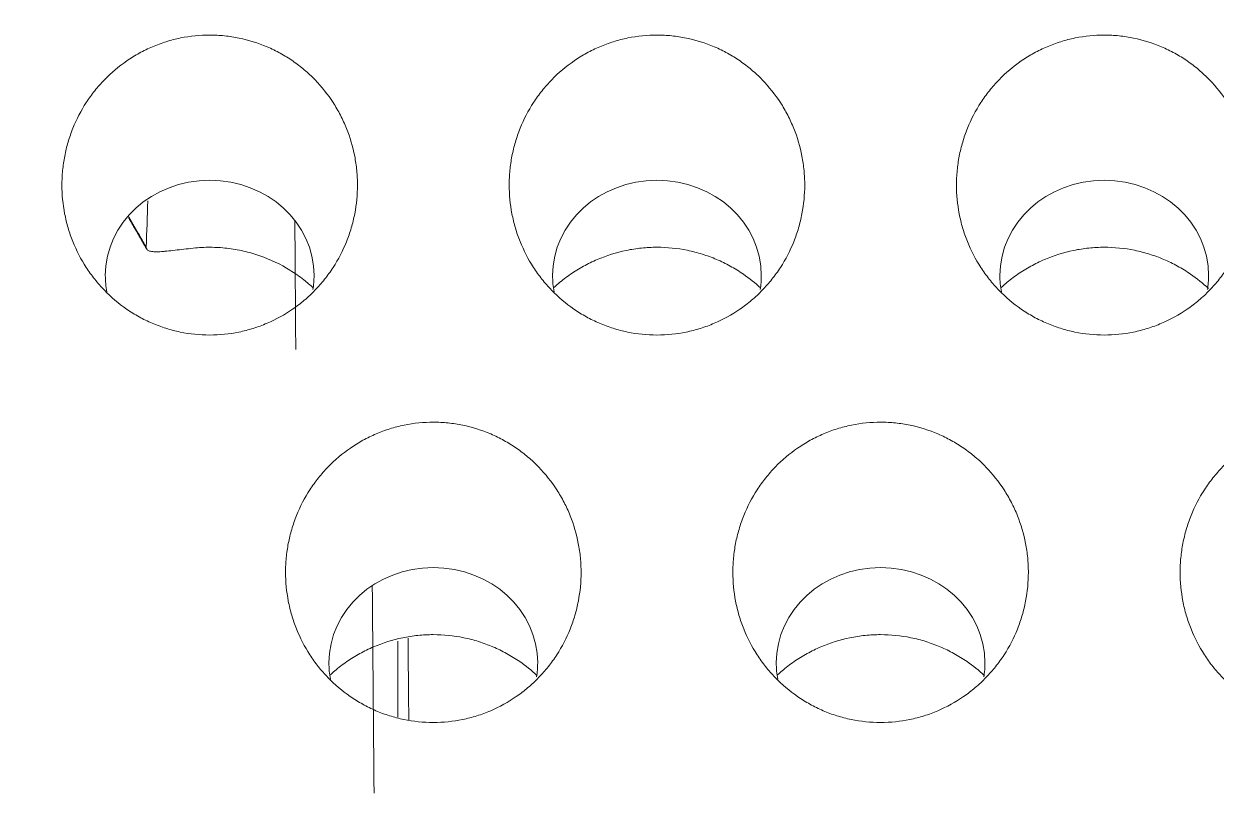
# Model space of a CAD drawing. Header units: inches. Extents: x 3778 to 56227, y -16914 to 35091.
# Drawn here: x 42134.58 to 42142.55, y -12628.1 to -12622.96 of the extents above; entities that cross this region are included whole.
import ezdxf

# ---------------------------------------------------------------- set-up
doc = ezdxf.new("R2010")
doc.units = ezdxf.units.IN
doc.header["$LTSCALE"] = 100
doc.header["$MEASUREMENT"] = 0
doc.linetypes.add('DH-HID2', pattern=[1.2, 0.8, -0.4])
doc.layers.add('2-con', color=2, linetype='Continuous')
doc.layers.add('FU-FURM', color=251, linetype='DH-HID2')
doc.layers.add('mark-B', color=2, linetype='Continuous', lineweight=20)

# ---------------------------------------------------------------- blocks, each defined once
blk = doc.blocks.new('cjscjdeh')
at = {"layer": 'FU-FURM', "color": 8}
blk.add_arc((149799.5168, 66904.3175), 1330.5693, 80.781096, 99.076777, dxfattribs=at)
blk = doc.blocks.new('무풍1WAY 대형')
at = {"layer": 'mark-B'}
blk.add_line((546.9709, -451.8674), (546.9709, -451.3586), dxfattribs=at)
for centre, major_axis, ratio, start_param, end_param in [((546.4412, -471.1049), (0, -44.3153), 0.017455, 2.010581, 2.045456), ((543.7461, -451.7211), (0.6971, 0), 0.913545, 2.993348, 3.141596), ((543.7461, -451.7211), (0.6971, 0), 0.913545, 0, 0.171606), ((546.7337, -451.7211), (0.6971, 0), 0.913545, 2.993348, 3.141596), ((546.7337, -451.7211), (0.6971, 0), 0.913545, 0, 0.171606), ((543.7461, -451.7211), (0.6971, 0), 0.913545, 3.141596, 6.283185), ((546.7337, -451.7211), (0.6971, 0), 0.913545, 3.141596, 6.283185), ((546.939, -471.1049), (0, -44.8132), 0.017261, 1.946142, 1.966911), ((542.2523, -454.3084), (0.6971, 0), 0.913545, 2.993348, 3.141596), ((542.2523, -454.3084), (0.6971, 0), 0.913545, 0, 0.171216), ((545.2399, -454.3084), (0.6971, 0), 0.913545, 2.993348, 3.141596), ((545.2399, -454.3084), (0.6971, 0), 0.913545, 0, 0.171216), ((548.2274, -454.3084), (0.6971, 0), 0.913545, 2.993348, 3.141596), ((548.2274, -454.3084), (0.6971, 0), 0.913545, 0, 0.171216), ((542.2523, -454.3084), (0.6971, 0), 0.913545, 3.141596, 6.283185), ((545.2399, -454.3084), (0.6971, 0), 0.913545, 3.141596, 6.283185), ((548.2274, -454.3084), (0.6971, 0), 0.913545, 3.141596, 6.283185)]:
    blk.add_ellipse(centre, major_axis=major_axis, ratio=ratio, start_param=start_param, end_param=end_param, dxfattribs=at)
for points, knots in [([(540.7586, -451.3231), (540.6923, -451.3231), (540.6272, -451.3298), (540.5312, -451.3495), (540.4995, -451.3577), (540.4523, -451.3725), (540.4366, -451.3778), (540.4057, -451.3892), (540.3905, -451.3953), (540.3152, -451.4276), (540.2582, -451.459), (540.1909, -451.5055), (540.1777, -451.5151), (540.1516, -451.5351), (540.1388, -451.5454), (540.1013, -451.5772), (540.0539, -451.6217), (540.0111, -451.6704), (539.9808, -451.7085), (539.971, -451.7214), (539.952, -451.7479), (539.9428, -451.7614), (539.8984, -451.8301), (539.8687, -451.8876), (539.8327, -451.9774), (539.8221, -452.008), (539.8083, -452.0547), (539.8041, -452.0705), (539.7964, -452.1021), (539.793, -452.118), (539.7777, -452.1974), (539.7716, -452.2615), (539.7716, -452.3421), (539.772, -452.3583), (539.7735, -452.3906), (539.7747, -452.4069), (539.7793, -452.4555), (539.784, -452.4875), (539.8023, -452.5825), (539.8204, -452.6442), (539.8566, -452.7346), (539.8703, -452.7644), (539.9002, -452.8221), (539.9164, -452.8501), (539.969, -452.9314), (540.0092, -452.9821), (540.0663, -453.0411), (540.078, -453.0526), (540.1019, -453.0749), (540.1384, -453.1074), (540.2028, -453.1568), (540.2581, -453.1911), (540.3011, -453.2148), (540.3156, -453.2224), (540.3453, -453.2369), (540.3603, -453.2438), (540.4358, -453.2761), (540.498, -453.2956), (540.5941, -453.3154), (540.6266, -453.3205), (540.6925, -453.3272), (540.7253, -453.3289), (540.8235, -453.3289), (540.8886, -453.3224), (540.9693, -453.3059), (540.9855, -453.3022), (541.0174, -453.2939), (541.0648, -453.2804), (541.1414, -453.2522), (541.2001, -453.2236), (541.2431, -453.1999), (541.2573, -453.1916), (541.2853, -453.1743), (541.2991, -453.1653), (541.3665, -453.1188), (541.4161, -453.0768), (541.4727, -453.0185), (541.4837, -453.0066), (541.5053, -452.982), (541.5158, -452.9694), (541.5464, -452.931), (541.5654, -452.9046), (541.6182, -452.8231), (541.648, -452.7657), (541.6783, -452.6903), (541.684, -452.6749), (541.6947, -452.6442), (541.7095, -452.5978), (541.7285, -452.5195), (541.7377, -452.4558), (541.7424, -452.4076), (541.7435, -452.3914), (541.7451, -452.359), (541.7455, -452.3427), (541.7455, -452.2614), (541.7393, -452.1973), (541.7211, -452.1024), (541.7136, -452.0711), (541.6999, -452.0243), (541.6949, -452.0088), (541.6842, -451.978), (541.6785, -451.9627), (541.6484, -451.8875), (541.6188, -451.8302), (541.5661, -451.7487), (541.5472, -451.7222), (541.5064, -451.6708), (541.4849, -451.6463), (541.4172, -451.5763), (541.3678, -451.5343), (541.2871, -451.4784), (541.2589, -451.461), (541.2016, -451.4292), (541.1429, -451.4006), (541.0818, -451.3779), (541.0195, -451.3582), (540.9877, -451.3499), (540.8904, -451.3298), (540.8248, -451.3231), (540.7586, -451.3231)], [0, 0, 0, 0, 0.03125, 0.03125, 0.046875, 0.046875, 0.054687, 0.054687, 0.0625, 0.0625, 0.09375, 0.09375, 0.101562, 0.101562, 0.109375, 0.109375, 0.125, 0.140625, 0.140625, 0.148437, 0.148437, 0.15625, 0.15625, 0.1875, 0.1875, 0.203125, 0.203125, 0.210937, 0.210937, 0.21875, 0.21875, 0.25, 0.25, 0.257812, 0.257812, 0.265625, 0.265625, 0.28125, 0.28125, 0.3125, 0.3125, 0.328125, 0.328125, 0.34375, 0.34375, 0.375, 0.375, 0.382812, 0.382812, 0.390625, 0.40625, 0.421875, 0.421875, 0.429687, 0.429687, 0.4375, 0.4375, 0.46875, 0.46875, 0.484375, 0.484375, 0.5, 0.5, 0.53125, 0.53125, 0.539062, 0.539062, 0.546875, 0.5625, 0.578125, 0.578125, 0.585937, 0.585937, 0.59375, 0.59375, 0.625, 0.625, 0.632812, 0.632812, 0.640625, 0.640625, 0.65625, 0.65625, 0.6875, 0.6875, 0.695312, 0.695312, 0.703125, 0.71875, 0.734375, 0.734375, 0.742187, 0.742187, 0.75, 0.75, 0.78125, 0.78125, 0.796875, 0.796875, 0.804687, 0.804687, 0.8125, 0.8125, 0.84375, 0.84375, 0.859375, 0.859375, 0.875, 0.875, 0.90625, 0.90625, 0.921875, 0.921875, 0.9375, 0.953125, 0.953125, 0.96875, 0.96875, 1, 1, 1, 1]), ([(543.7461, -451.3231), (543.6798, -451.3231), (543.6147, -451.3298), (543.5187, -451.3495), (543.487, -451.3577), (543.4399, -451.3725), (543.4242, -451.3778), (543.3933, -451.3892), (543.378, -451.3953), (543.3028, -451.4276), (543.2458, -451.459), (543.1785, -451.5055), (543.1652, -451.5151), (543.1391, -451.5351), (543.1263, -451.5454), (543.0889, -451.5772), (543.0414, -451.6217), (542.9987, -451.6704), (542.9684, -451.7085), (542.9586, -451.7214), (542.9396, -451.7479), (542.9303, -451.7614), (542.8859, -451.8301), (542.8563, -451.8876), (542.8202, -451.9774), (542.8096, -452.008), (542.7959, -452.0547), (542.7917, -452.0705), (542.784, -452.1021), (542.7805, -452.118), (542.7653, -452.1974), (542.7592, -452.2615), (542.7592, -452.3421), (542.7596, -452.3583), (542.7611, -452.3906), (542.7622, -452.4069), (542.7669, -452.4555), (542.7715, -452.4875), (542.7898, -452.5825), (542.8079, -452.6442), (542.8442, -452.7346), (542.8578, -452.7644), (542.8877, -452.8221), (542.904, -452.8501), (542.9566, -452.9314), (542.9968, -452.9821), (543.0538, -453.0411), (543.0655, -453.0526), (543.0894, -453.0749), (543.1259, -453.1074), (543.1903, -453.1568), (543.2457, -453.1911), (543.2886, -453.2148), (543.3032, -453.2224), (543.3328, -453.2369), (543.3478, -453.2438), (543.4233, -453.2761), (543.4855, -453.2956), (543.5816, -453.3154), (543.6141, -453.3205), (543.68, -453.3272), (543.7129, -453.3289), (543.8111, -453.3289), (543.8761, -453.3224), (543.9568, -453.3059), (543.973, -453.3022), (544.005, -453.2939), (544.0524, -453.2804), (544.1289, -453.2522), (544.1876, -453.2236), (544.2306, -453.1999), (544.2448, -453.1916), (544.2729, -453.1743), (544.2867, -453.1653), (544.3541, -453.1188), (544.4036, -453.0768), (544.4602, -453.0185), (544.4713, -453.0066), (544.4929, -452.982), (544.5034, -452.9694), (544.534, -452.931), (544.553, -452.9046), (544.6057, -452.8231), (544.6355, -452.7657), (544.6658, -452.6903), (544.6716, -452.6749), (544.6822, -452.6442), (544.6971, -452.5978), (544.7161, -452.5195), (544.7253, -452.4558), (544.7299, -452.4076), (544.7311, -452.3914), (544.7326, -452.359), (544.733, -452.3427), (544.733, -452.2614), (544.7269, -452.1973), (544.7087, -452.1024), (544.7011, -452.0711), (544.6874, -452.0243), (544.6824, -452.0088), (544.6718, -451.978), (544.6661, -451.9627), (544.6359, -451.8875), (544.6063, -451.8302), (544.5536, -451.7487), (544.5347, -451.7222), (544.4939, -451.6708), (544.4724, -451.6463), (544.4047, -451.5763), (544.3553, -451.5343), (544.2746, -451.4784), (544.2465, -451.461), (544.1891, -451.4292), (544.1305, -451.4006), (544.0694, -451.3779), (544.007, -451.3582), (543.9752, -451.3499), (543.8779, -451.3298), (543.8124, -451.3231), (543.7461, -451.3231)], [0, 0, 0, 0, 0.03125, 0.03125, 0.046875, 0.046875, 0.054688, 0.054688, 0.0625, 0.0625, 0.09375, 0.09375, 0.101563, 0.101563, 0.109375, 0.109375, 0.125, 0.140625, 0.140625, 0.148438, 0.148438, 0.15625, 0.15625, 0.1875, 0.1875, 0.203125, 0.203125, 0.210938, 0.210938, 0.21875, 0.21875, 0.25, 0.25, 0.257813, 0.257813, 0.265625, 0.265625, 0.28125, 0.28125, 0.3125, 0.3125, 0.328125, 0.328125, 0.34375, 0.34375, 0.375, 0.375, 0.382813, 0.382813, 0.390625, 0.40625, 0.421875, 0.421875, 0.429688, 0.429688, 0.4375, 0.4375, 0.46875, 0.46875, 0.484375, 0.484375, 0.5, 0.5, 0.53125, 0.53125, 0.539063, 0.539063, 0.546875, 0.5625, 0.578125, 0.578125, 0.585938, 0.585938, 0.59375, 0.59375, 0.625, 0.625, 0.632813, 0.632813, 0.640625, 0.640625, 0.65625, 0.65625, 0.6875, 0.6875, 0.695313, 0.695313, 0.703125, 0.71875, 0.734375, 0.734375, 0.742188, 0.742188, 0.75, 0.75, 0.78125, 0.78125, 0.796875, 0.796875, 0.804688, 0.804688, 0.8125, 0.8125, 0.84375, 0.84375, 0.859375, 0.859375, 0.875, 0.875, 0.90625, 0.90625, 0.921875, 0.921875, 0.9375, 0.953125, 0.953125, 0.96875, 0.96875, 1, 1, 1, 1]), ([(546.7337, -451.3231), (546.6674, -451.3231), (546.6023, -451.3298), (546.5063, -451.3495), (546.4746, -451.3577), (546.4274, -451.3725), (546.4117, -451.3778), (546.3808, -451.3892), (546.3656, -451.3953), (546.2903, -451.4276), (546.2333, -451.459), (546.166, -451.5055), (546.1528, -451.5151), (546.1267, -451.5351), (546.1139, -451.5454), (546.0764, -451.5772), (546.029, -451.6217), (545.9862, -451.6704), (545.9559, -451.7085), (545.9461, -451.7214), (545.9271, -451.7479), (545.9179, -451.7614), (545.8734, -451.8301), (545.8438, -451.8876), (545.8078, -451.9774), (545.7972, -452.008), (545.7834, -452.0547), (545.7792, -452.0705), (545.7715, -452.1021), (545.7681, -452.118), (545.7528, -452.1974), (545.7467, -452.2615), (545.7467, -452.3421), (545.7471, -452.3583), (545.7486, -452.3906), (545.7498, -452.4069), (545.7544, -452.4555), (545.7591, -452.4875), (545.7774, -452.5825), (545.7955, -452.6442), (545.8317, -452.7346), (545.8454, -452.7644), (545.8753, -452.8221), (545.8915, -452.8501), (545.9441, -452.9314), (545.9843, -452.9821), (546.0414, -453.0411), (546.0531, -453.0526), (546.077, -453.0749), (546.1135, -453.1074), (546.1779, -453.1568), (546.2332, -453.1911), (546.2762, -453.2148), (546.2907, -453.2224), (546.3204, -453.2369), (546.3354, -453.2438), (546.4109, -453.2761), (546.4731, -453.2956), (546.5692, -453.3154), (546.6017, -453.3205), (546.6676, -453.3272), (546.7004, -453.3289), (546.7986, -453.3289), (546.8637, -453.3224), (546.9444, -453.3059), (546.9606, -453.3022), (546.9925, -453.2939), (547.0399, -453.2804), (547.1165, -453.2522), (547.1752, -453.2236), (547.2182, -453.1999), (547.2324, -453.1916), (547.2604, -453.1743), (547.2742, -453.1653), (547.3416, -453.1188), (547.3912, -453.0768), (547.4478, -453.0185), (547.4588, -453.0066), (547.4804, -452.982), (547.4909, -452.9694), (547.5215, -452.931), (547.5405, -452.9046), (547.5933, -452.8231), (547.623, -452.7657), (547.6534, -452.6903), (547.6591, -452.6749), (547.6698, -452.6442), (547.6846, -452.5978), (547.7036, -452.5195), (547.7128, -452.4558), (547.7175, -452.4076), (547.7186, -452.3914), (547.7202, -452.359), (547.7206, -452.3427), (547.7206, -452.2614), (547.7144, -452.1973), (547.6962, -452.1024), (547.6887, -452.0711), (547.675, -452.0243), (547.67, -452.0088), (547.6593, -451.978), (547.6536, -451.9627), (547.6235, -451.8875), (547.5939, -451.8302), (547.5412, -451.7487), (547.5223, -451.7222), (547.4815, -451.6708), (547.46, -451.6463), (547.3923, -451.5763), (547.3429, -451.5343), (547.2622, -451.4784), (547.234, -451.461), (547.1767, -451.4292), (547.118, -451.4006), (547.0569, -451.3779), (546.9946, -451.3582), (546.9627, -451.3499), (546.8655, -451.3298), (546.7999, -451.3231), (546.7337, -451.3231)], [0, 0, 0, 0, 0.03125, 0.03125, 0.046875, 0.046875, 0.054688, 0.054688, 0.0625, 0.0625, 0.09375, 0.09375, 0.101563, 0.101563, 0.109375, 0.109375, 0.125, 0.140625, 0.140625, 0.148438, 0.148438, 0.15625, 0.15625, 0.1875, 0.1875, 0.203125, 0.203125, 0.210937, 0.210937, 0.21875, 0.21875, 0.25, 0.25, 0.257812, 0.257812, 0.265625, 0.265625, 0.28125, 0.28125, 0.3125, 0.3125, 0.328125, 0.328125, 0.34375, 0.34375, 0.375, 0.375, 0.382813, 0.382813, 0.390625, 0.40625, 0.421875, 0.421875, 0.429688, 0.429688, 0.4375, 0.4375, 0.46875, 0.46875, 0.484375, 0.484375, 0.5, 0.5, 0.53125, 0.53125, 0.539063, 0.539063, 0.546875, 0.5625, 0.578125, 0.578125, 0.585938, 0.585938, 0.59375, 0.59375, 0.625, 0.625, 0.632813, 0.632813, 0.640625, 0.640625, 0.65625, 0.65625, 0.6875, 0.6875, 0.695313, 0.695313, 0.703125, 0.71875, 0.734375, 0.734375, 0.742188, 0.742188, 0.75, 0.75, 0.78125, 0.78125, 0.796875, 0.796875, 0.804688, 0.804688, 0.8125, 0.8125, 0.84375, 0.84375, 0.859375, 0.859375, 0.875, 0.875, 0.90625, 0.90625, 0.921875, 0.921875, 0.9375, 0.953125, 0.953125, 0.96875, 0.96875, 1, 1, 1, 1]), ([(544.4339, -451.6421), (544.4243, -451.6508), (544.3891, -451.6818), (544.3251, -451.7308), (544.2675, -451.7665), (544.2227, -451.7913), (544.2075, -451.7991), (544.1767, -451.8142), (544.161, -451.8214), (544.0824, -451.855), (544.0175, -451.8753), (543.9174, -451.896), (543.8836, -451.9012), (543.8149, -451.9082), (543.7807, -451.91), (543.6784, -451.91), (543.6107, -451.9032), (543.5266, -451.8861), (543.5098, -451.8822), (543.4765, -451.8736), (543.4271, -451.8595), (543.3473, -451.8301), (543.2862, -451.8004), (543.2413, -451.7757), (543.2266, -451.7671), (543.1974, -451.7491), (543.183, -451.7397), (543.1281, -451.7019), (543.0897, -451.6712), (543.0537, -451.6379)], [0, 0, 0, 0, 0.025816, 0.093224, 0.160632, 0.160632, 0.194336, 0.194336, 0.228041, 0.228041, 0.362857, 0.362857, 0.430265, 0.430265, 0.497674, 0.497674, 0.63249, 0.63249, 0.666194, 0.666194, 0.699898, 0.767307, 0.834715, 0.834715, 0.868419, 0.868419, 0.902123, 0.902123, 1, 1, 1, 1]), ([(547.4215, -451.6421), (547.4119, -451.6508), (547.3766, -451.6818), (547.3126, -451.7308), (547.255, -451.7665), (547.2103, -451.7913), (547.1951, -451.7991), (547.1642, -451.8142), (547.1486, -451.8214), (547.0699, -451.855), (547.0051, -451.8753), (546.905, -451.896), (546.8711, -451.9012), (546.8025, -451.9082), (546.7683, -451.91), (546.666, -451.91), (546.5982, -451.9032), (546.5141, -451.8861), (546.4973, -451.8822), (546.464, -451.8736), (546.4146, -451.8595), (546.3349, -451.8301), (546.2737, -451.8004), (546.2289, -451.7757), (546.2141, -451.7671), (546.1849, -451.7491), (546.1705, -451.7397), (546.1157, -451.7019), (546.0773, -451.6712), (546.0412, -451.6379)], [0, 0, 0, 0, 0.025816, 0.093224, 0.160632, 0.160632, 0.194336, 0.194336, 0.22804, 0.22804, 0.362857, 0.362857, 0.430265, 0.430265, 0.497674, 0.497674, 0.63249, 0.63249, 0.666194, 0.666194, 0.699898, 0.767307, 0.834715, 0.834715, 0.868419, 0.868419, 0.902123, 0.902123, 1, 1, 1, 1]), ([(542.2523, -453.9109), (542.1861, -453.9109), (542.121, -453.9176), (542.025, -453.9373), (541.9933, -453.9454), (541.9462, -453.9602), (541.9305, -453.9655), (541.8996, -453.9769), (541.8844, -453.983), (541.8091, -454.0152), (541.7521, -454.0466), (541.6849, -454.093), (541.6716, -454.1026), (541.6455, -454.1226), (541.6327, -454.1329), (541.5953, -454.1646), (541.5478, -454.209), (541.505, -454.2577), (541.4646, -454.3084), (541.4456, -454.3349), (541.3922, -454.4173), (541.3626, -454.4747), (541.3265, -454.5644), (541.3159, -454.5949), (541.3022, -454.6416), (541.2979, -454.6574), (541.2903, -454.689), (541.2868, -454.7049), (541.2715, -454.7842), (541.2654, -454.8482), (541.2654, -454.9288), (541.2658, -454.945), (541.2673, -454.9773), (541.2685, -454.9935), (541.2731, -455.0421), (541.2778, -455.0741), (541.2961, -455.169), (541.3142, -455.2307), (541.3504, -455.321), (541.3641, -455.3508), (541.394, -455.4084), (541.4103, -455.4364), (541.4629, -455.5176), (541.5031, -455.5683), (541.5602, -455.6271), (541.5719, -455.6387), (541.5958, -455.661), (541.6323, -455.6934), (541.6967, -455.7427), (541.752, -455.777), (541.795, -455.8007), (541.8095, -455.8083), (541.8392, -455.8227), (541.8542, -455.8296), (541.9296, -455.8618), (541.9919, -455.8813), (542.0879, -455.9011), (542.1204, -455.9061), (542.1863, -455.9129), (542.2191, -455.9145), (542.3173, -455.9146), (542.3823, -455.9081), (542.463, -455.8916), (542.4792, -455.8879), (542.5111, -455.8797), (542.5585, -455.8662), (542.6351, -455.838), (542.6937, -455.8094), (542.7367, -455.7858), (542.7509, -455.7775), (542.779, -455.7602), (542.7927, -455.7512), (542.8602, -455.7048), (542.9097, -455.6629), (542.9663, -455.6046), (542.9774, -455.5927), (542.999, -455.5682), (543.0095, -455.5556), (543.0401, -455.5172), (543.0591, -455.4908), (543.1119, -455.4094), (543.1416, -455.3521), (543.172, -455.2767), (543.1777, -455.2614), (543.1884, -455.2307), (543.2033, -455.1843), (543.2223, -455.1061), (543.2315, -455.0424), (543.2361, -454.9942), (543.2373, -454.9781), (543.2388, -454.9457), (543.2392, -454.9294), (543.2392, -454.8482), (543.2331, -454.7841), (543.2149, -454.6894), (543.2073, -454.658), (543.1936, -454.6113), (543.1886, -454.5958), (543.178, -454.565), (543.1723, -454.5498), (543.1421, -454.4746), (543.1125, -454.4174), (543.0598, -454.3359), (543.0408, -454.3095), (543, -454.2581), (542.9785, -454.2336), (542.9108, -454.1637), (542.8614, -454.1218), (542.7807, -454.066), (542.7526, -454.0485), (542.6952, -454.0169), (542.6366, -453.9882), (542.5755, -453.9656), (542.5132, -453.946), (542.4813, -453.9377), (542.3841, -453.9176), (542.3186, -453.9109), (542.2523, -453.9109)], [0, 0, 0, 0, 0.03125, 0.03125, 0.046875, 0.046875, 0.054688, 0.054688, 0.0625, 0.0625, 0.09375, 0.09375, 0.101563, 0.101563, 0.109375, 0.109375, 0.125, 0.140625, 0.140625, 0.15625, 0.15625, 0.1875, 0.1875, 0.203125, 0.203125, 0.210938, 0.210938, 0.21875, 0.21875, 0.25, 0.25, 0.257813, 0.257813, 0.265625, 0.265625, 0.28125, 0.28125, 0.3125, 0.3125, 0.328125, 0.328125, 0.34375, 0.34375, 0.375, 0.375, 0.382813, 0.382813, 0.390625, 0.40625, 0.421875, 0.421875, 0.429688, 0.429688, 0.4375, 0.4375, 0.46875, 0.46875, 0.484375, 0.484375, 0.5, 0.5, 0.53125, 0.53125, 0.539063, 0.539063, 0.546875, 0.5625, 0.578125, 0.578125, 0.585938, 0.585938, 0.59375, 0.59375, 0.625, 0.625, 0.632813, 0.632813, 0.640625, 0.640625, 0.65625, 0.65625, 0.6875, 0.6875, 0.695313, 0.695313, 0.703125, 0.71875, 0.734375, 0.734375, 0.742188, 0.742188, 0.75, 0.75, 0.78125, 0.78125, 0.796875, 0.796875, 0.804688, 0.804688, 0.8125, 0.8125, 0.84375, 0.84375, 0.859375, 0.859375, 0.875, 0.875, 0.90625, 0.90625, 0.921875, 0.921875, 0.9375, 0.953125, 0.953125, 0.96875, 0.96875, 1, 1, 1, 1]), ([(545.2399, -453.9109), (545.1736, -453.9109), (545.1085, -453.9176), (545.0126, -453.9373), (544.9809, -453.9454), (544.9338, -453.9602), (544.9181, -453.9655), (544.8872, -453.9769), (544.8719, -453.983), (544.7967, -454.0152), (544.7397, -454.0466), (544.6724, -454.093), (544.6591, -454.1026), (544.633, -454.1226), (544.6202, -454.1329), (544.5828, -454.1646), (544.5353, -454.209), (544.4926, -454.2577), (544.4522, -454.3084), (544.4331, -454.3349), (544.3798, -454.4173), (544.3501, -454.4747), (544.3141, -454.5644), (544.3035, -454.5949), (544.2897, -454.6416), (544.2855, -454.6574), (544.2778, -454.689), (544.2744, -454.7049), (544.2591, -454.7842), (544.253, -454.8482), (544.253, -454.9288), (544.2534, -454.945), (544.2549, -454.9773), (544.256, -454.9935), (544.2607, -455.0421), (544.2653, -455.0741), (544.2837, -455.169), (544.3018, -455.2307), (544.338, -455.321), (544.3517, -455.3508), (544.3816, -455.4084), (544.3978, -455.4364), (544.4505, -455.5176), (544.4907, -455.5683), (544.5477, -455.6271), (544.5594, -455.6387), (544.5833, -455.661), (544.6198, -455.6934), (544.6843, -455.7427), (544.7396, -455.777), (544.7825, -455.8007), (544.7971, -455.8083), (544.8267, -455.8227), (544.8417, -455.8296), (544.9172, -455.8618), (544.9794, -455.8813), (545.0755, -455.9011), (545.108, -455.9061), (545.1738, -455.9129), (545.2067, -455.9145), (545.3048, -455.9146), (545.3698, -455.9081), (545.4505, -455.8916), (545.4667, -455.8879), (545.4986, -455.8797), (545.5461, -455.8662), (545.6226, -455.838), (545.6813, -455.8094), (545.7243, -455.7858), (545.7385, -455.7775), (545.7665, -455.7602), (545.7803, -455.7512), (545.8477, -455.7048), (545.8973, -455.6629), (545.9539, -455.6046), (545.9649, -455.5927), (545.9865, -455.5682), (545.997, -455.5556), (546.0276, -455.5172), (546.0466, -455.4908), (546.0994, -455.4094), (546.1292, -455.3521), (546.1595, -455.2767), (546.1653, -455.2614), (546.176, -455.2307), (546.1908, -455.1843), (546.2098, -455.1061), (546.219, -455.0424), (546.2237, -454.9942), (546.2248, -454.9781), (546.2264, -454.9457), (546.2268, -454.9294), (546.2268, -454.8482), (546.2206, -454.7841), (546.2024, -454.6894), (546.1948, -454.658), (546.1811, -454.6113), (546.1762, -454.5958), (546.1655, -454.565), (546.1598, -454.5498), (546.1296, -454.4746), (546.1, -454.4174), (546.0473, -454.3359), (546.0284, -454.3095), (545.9876, -454.2581), (545.9661, -454.2336), (545.8984, -454.1637), (545.849, -454.1218), (545.7683, -454.066), (545.7401, -454.0485), (545.6828, -454.0169), (545.6242, -453.9882), (545.5631, -453.9656), (545.5007, -453.946), (545.4689, -453.9377), (545.3717, -453.9176), (545.3061, -453.9109), (545.2399, -453.9109)], [0, 0, 0, 0, 0.03125, 0.03125, 0.046875, 0.046875, 0.054688, 0.054688, 0.0625, 0.0625, 0.09375, 0.09375, 0.101563, 0.101563, 0.109375, 0.109375, 0.125, 0.140625, 0.140625, 0.15625, 0.15625, 0.1875, 0.1875, 0.203125, 0.203125, 0.210938, 0.210938, 0.21875, 0.21875, 0.25, 0.25, 0.257813, 0.257813, 0.265625, 0.265625, 0.28125, 0.28125, 0.3125, 0.3125, 0.328125, 0.328125, 0.34375, 0.34375, 0.375, 0.375, 0.382813, 0.382813, 0.390625, 0.40625, 0.421875, 0.421875, 0.429688, 0.429688, 0.4375, 0.4375, 0.46875, 0.46875, 0.484375, 0.484375, 0.5, 0.5, 0.53125, 0.53125, 0.539063, 0.539063, 0.546875, 0.5625, 0.578125, 0.578125, 0.585938, 0.585938, 0.59375, 0.59375, 0.625, 0.625, 0.632813, 0.632813, 0.640625, 0.640625, 0.65625, 0.65625, 0.6875, 0.6875, 0.695313, 0.695313, 0.703125, 0.71875, 0.734375, 0.734375, 0.742188, 0.742188, 0.75, 0.75, 0.78125, 0.78125, 0.796875, 0.796875, 0.804688, 0.804688, 0.8125, 0.8125, 0.84375, 0.84375, 0.859375, 0.859375, 0.875, 0.875, 0.90625, 0.90625, 0.921875, 0.921875, 0.9375, 0.953125, 0.953125, 0.96875, 0.96875, 1, 1, 1, 1]), ([(548.2274, -453.9109), (548.1612, -453.9109), (548.0961, -453.9176), (548.0001, -453.9373), (547.9684, -453.9454), (547.9213, -453.9602), (547.9056, -453.9655), (547.8747, -453.9769), (547.8595, -453.983), (547.7842, -454.0152), (547.7272, -454.0466), (547.66, -454.093), (547.6467, -454.1026), (547.6206, -454.1226), (547.6078, -454.1329), (547.5703, -454.1646), (547.5229, -454.209), (547.4801, -454.2577), (547.4397, -454.3084), (547.4207, -454.3349), (547.3673, -454.4173), (547.3377, -454.4747), (547.3016, -454.5644), (547.291, -454.5949), (547.2773, -454.6416), (547.273, -454.6574), (547.2654, -454.689), (547.2619, -454.7049), (547.2466, -454.7842), (547.2405, -454.8482), (547.2405, -454.9288), (547.2409, -454.945), (547.2424, -454.9773), (547.2436, -454.9935), (547.2482, -455.0421), (547.2529, -455.0741), (547.2712, -455.169), (547.2893, -455.2307), (547.3255, -455.321), (547.3392, -455.3508), (547.3691, -455.4084), (547.3854, -455.4364), (547.438, -455.5176), (547.4782, -455.5683), (547.5353, -455.6271), (547.547, -455.6387), (547.5709, -455.661), (547.6074, -455.6934), (547.6718, -455.7427), (547.7271, -455.777), (547.7701, -455.8007), (547.7846, -455.8083), (547.8142, -455.8227), (547.8293, -455.8296), (547.9047, -455.8618), (547.967, -455.8813), (548.063, -455.9011), (548.0955, -455.9061), (548.1614, -455.9129), (548.1942, -455.9145), (548.2924, -455.9146), (548.3574, -455.9081), (548.4381, -455.8916), (548.4543, -455.8879), (548.4862, -455.8797), (548.5336, -455.8662), (548.6101, -455.838), (548.6688, -455.8094), (548.7118, -455.7858), (548.726, -455.7775), (548.754, -455.7602), (548.7678, -455.7512), (548.8353, -455.7048), (548.8848, -455.6629), (548.9414, -455.6046), (548.9525, -455.5927), (548.9741, -455.5682), (548.9846, -455.5556), (549.0152, -455.5172), (549.0342, -455.4908), (549.087, -455.4094), (549.1167, -455.3521), (549.1471, -455.2767), (549.1528, -455.2614), (549.1635, -455.2307), (549.1784, -455.1843), (549.1974, -455.1061), (549.2066, -455.0424), (549.2112, -454.9942), (549.2124, -454.9781), (549.2139, -454.9457), (549.2143, -454.9294), (549.2143, -454.8482), (549.2082, -454.7841), (549.19, -454.6894), (549.1824, -454.658), (549.1687, -454.6113), (549.1637, -454.5958), (549.153, -454.565), (549.1474, -454.5498), (549.1172, -454.4746), (549.0876, -454.4174), (549.0349, -454.3359), (549.0159, -454.3095), (548.9751, -454.2581), (548.9536, -454.2336), (548.8859, -454.1637), (548.8365, -454.1218), (548.7558, -454.066), (548.7277, -454.0485), (548.6703, -454.0169), (548.6117, -453.9882), (548.5506, -453.9656), (548.4883, -453.946), (548.4564, -453.9377), (548.3592, -453.9176), (548.2937, -453.9109), (548.2274, -453.9109)], [0, 0, 0, 0, 0.03125, 0.03125, 0.046875, 0.046875, 0.054687, 0.054687, 0.0625, 0.0625, 0.09375, 0.09375, 0.101562, 0.101562, 0.109375, 0.109375, 0.125, 0.140625, 0.140625, 0.15625, 0.15625, 0.1875, 0.1875, 0.203125, 0.203125, 0.210937, 0.210937, 0.21875, 0.21875, 0.25, 0.25, 0.257812, 0.257812, 0.265625, 0.265625, 0.28125, 0.28125, 0.3125, 0.3125, 0.328125, 0.328125, 0.34375, 0.34375, 0.375, 0.375, 0.382812, 0.382812, 0.390625, 0.40625, 0.421875, 0.421875, 0.429687, 0.429687, 0.4375, 0.4375, 0.46875, 0.46875, 0.484375, 0.484375, 0.5, 0.5, 0.53125, 0.53125, 0.539062, 0.539062, 0.546875, 0.5625, 0.578125, 0.578125, 0.585937, 0.585937, 0.59375, 0.59375, 0.625, 0.625, 0.632812, 0.632812, 0.640625, 0.640625, 0.65625, 0.65625, 0.6875, 0.6875, 0.695312, 0.695312, 0.703125, 0.71875, 0.734375, 0.734375, 0.742187, 0.742187, 0.75, 0.75, 0.78125, 0.78125, 0.796875, 0.796875, 0.804687, 0.804687, 0.8125, 0.8125, 0.84375, 0.84375, 0.859375, 0.859375, 0.875, 0.875, 0.90625, 0.90625, 0.921875, 0.921875, 0.9375, 0.953125, 0.953125, 0.96875, 0.96875, 1, 1, 1, 1]), ([(542.9401, -454.2295), (542.9304, -454.2383), (542.8951, -454.2693), (542.8311, -454.3183), (542.7734, -454.3539), (542.7287, -454.3786), (542.7135, -454.3865), (542.6827, -454.4016), (542.667, -454.4087), (542.5884, -454.4423), (542.5236, -454.4626), (542.4236, -454.4832), (542.3897, -454.4884), (542.3211, -454.4954), (542.2869, -454.4971), (542.1847, -454.4972), (542.117, -454.4904), (542.0329, -454.4733), (542.0161, -454.4694), (541.9828, -454.4608), (541.9335, -454.4468), (541.8537, -454.4174), (541.7926, -454.3877), (541.7478, -454.3631), (541.733, -454.3545), (541.7038, -454.3365), (541.6895, -454.3272), (541.633, -454.2883), (541.5931, -454.2563), (541.5559, -454.2215)], [0, 0, 0, 0, 0.025912, 0.093044, 0.160176, 0.160176, 0.193742, 0.193742, 0.227308, 0.227308, 0.361572, 0.361572, 0.428705, 0.428705, 0.495837, 0.495837, 0.630101, 0.630101, 0.663667, 0.663667, 0.697233, 0.764365, 0.831497, 0.831497, 0.865064, 0.865064, 0.89863, 0.89863, 1, 1, 1, 1]), ([(545.9277, -454.2295), (545.918, -454.2383), (545.8827, -454.2693), (545.8186, -454.3183), (545.761, -454.3539), (545.7162, -454.3786), (545.7011, -454.3865), (545.6702, -454.4016), (545.6546, -454.4087), (545.576, -454.4423), (545.5112, -454.4626), (545.4111, -454.4832), (545.3773, -454.4884), (545.3087, -454.4954), (545.2745, -454.4971), (545.1722, -454.4972), (545.1045, -454.4904), (545.0205, -454.4733), (545.0037, -454.4694), (544.9704, -454.4608), (544.921, -454.4468), (544.8413, -454.4174), (544.7802, -454.3877), (544.7354, -454.3631), (544.7206, -454.3545), (544.6914, -454.3365), (544.677, -454.3272), (544.622, -454.2894), (544.5835, -454.2586), (544.5474, -454.2252)], [0, 0, 0, 0, 0.026006, 0.093382, 0.160759, 0.160759, 0.194447, 0.194447, 0.228135, 0.228135, 0.362888, 0.362888, 0.430264, 0.430264, 0.497641, 0.497641, 0.632393, 0.632393, 0.666081, 0.666081, 0.69977, 0.767146, 0.834522, 0.834522, 0.868211, 0.868211, 0.901899, 0.901899, 1, 1, 1, 1]), ([(548.3369, -454.4912), (548.3181, -454.4933), (548.2992, -454.4948), (548.2617, -454.4967), (548.2429, -454.4972), (548.1868, -454.497), (548.1122, -454.4927), (548.0382, -454.4801), (547.9829, -454.4674), (547.9646, -454.4627), (547.9284, -454.4523), (547.9106, -454.4466), (547.8224, -454.4158), (547.755, -454.3837), (547.675, -454.334), (547.6592, -454.3237), (547.6286, -454.3022), (547.5909, -454.2743), (547.5555, -454.2441), (547.5349, -454.2251)], [0, 0, 0, 0, 0.064479, 0.064479, 0.128958, 0.128958, 0.257915, 0.386873, 0.386873, 0.451351, 0.451351, 0.51583, 0.51583, 0.773745, 0.773745, 0.838224, 0.838224, 0.902703, 1, 1, 1, 1]), ([(548.6509, -454.4974), (548.6511, -454.4912), (548.6493, -454.4861), (548.6437, -454.4797), (548.6413, -454.4778), (548.6356, -454.4745), (548.6322, -454.4731), (548.6208, -454.4696), (548.6114, -454.4681), (548.5945, -454.4672), (548.5884, -454.467), (548.5754, -454.4671), (548.5617, -454.4675), (548.5465, -454.4686), (548.5306, -454.4698), (548.5222, -454.4706), (548.4963, -454.4731), (548.4781, -454.4751), (548.4397, -454.4795), (548.4195, -454.4819), (548.3787, -454.4866), (548.358, -454.4889), (548.3369, -454.4912)], [0, 0, 0, 0, 0.125, 0.125, 0.1875, 0.1875, 0.25, 0.25, 0.375, 0.375, 0.4375, 0.4375, 0.5, 0.5625, 0.5625, 0.625, 0.625, 0.75, 0.75, 0.875, 0.875, 1, 1, 1, 1]), ([(548.7675, -454.6996), (548.744, -454.6587), (548.7204, -454.6179), (548.6889, -454.5634), (548.6811, -454.5498), (548.6657, -454.5232), (548.6583, -454.5103), (548.6509, -454.4974)], [0, 0, 0, 0, 0.606469, 0.606469, 0.808665, 0.808665, 1, 1, 1, 1])]:
    blk.add_open_spline(points, degree=3, knots=knots, dxfattribs=at)
for points, degree in [([(546.9024, -451.8864), (546.9008, -451.7043), (546.8992, -451.5222), (546.8975, -451.3401)], 3), ([(548.7698, -454.6962), (548.7088, -454.5906), (548.6479, -454.485)], 2), ([(548.6509, -454.4974), (548.6476, -454.6007), (548.6441, -454.7037), (548.6404, -454.8062)], 3)]:
    blk.add_open_spline(points, degree=degree, dxfattribs=at)
blk = doc.blocks.new('dpdjzjs')
at = {"layer": 'mark-B', "rotation": 180}
blk.add_blockref('무풍1WAY 대형', (178654.9147, 88751.491), dxfattribs=at)

msp = doc.modelspace()

# ---------------------------------------------------------------- block references
msp.add_blockref('cjscjdeh', (-107842.9668, -80843.8362))
at = {"layer": '2-con'}
msp.add_blockref('dpdjzjs', (-135970.8648, -101830.4424), dxfattribs=at)

doc.saveas('drawing.dxf')
